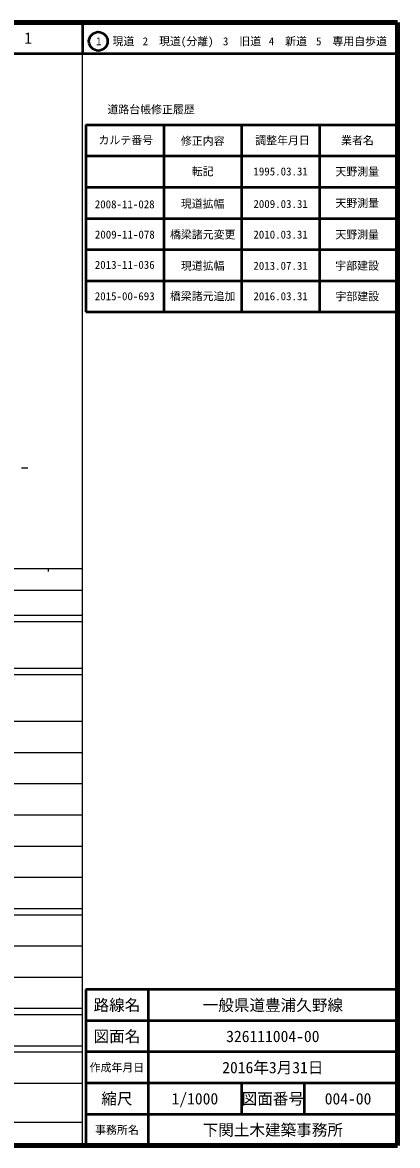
# Model space of a CAD drawing. Units: millimetres, scale not verified. Extents: x 40000 to 680000, y 20000 to 380000.
# Drawn here: x 559702 to 680000, y 20000 to 380000 of the extents above; entities that cross this region are included whole.
import ezdxf
from ezdxf.enums import TextEntityAlignment as Align

# ---------------------------------------------------------------- set-up
doc = ezdxf.new("R2010")
doc.units = ezdxf.units.MM
doc.header["$LTSCALE"] = 1000
for name, color, linetype, lineweight in [('M-BGD', 7, 'Continuous', 25), ('M-TTL', 2, 'Continuous', 140), ('M-TTL-BAND', 7, 'Continuous', 25), ('M-TTL-FRAM', 2, 'Continuous', 50), ('M-TTL-LINE', 7, 'Continuous', 50)]:
    doc.layers.add(name, color=color, linetype=linetype, lineweight=lineweight)
doc.layers.add('M-TTL-TXT', color=7, linetype='Continuous')
doc.styles.add('ＭＳ ゴシック', font='')
doc.styles.get('ＭＳ ゴシック').set_extended_font_data('MS Gothic')

msp = doc.modelspace()

# ---------------------------------------------------------------- linework, layer by layer
at = {"layer": 'M-BGD'}
msp.add_line((559416, 237203), (561416, 237203), dxfattribs=at)
at = {"layer": 'M-TTL'}
for p, q in [((680000, 380000), (40000, 380000)), ((680000, 20000), (680000, 380000)), ((40000, 20000), (680000, 20000))]:
    msp.add_line(p, q, dxfattribs=at)
at = {"layer": 'M-TTL-BAND'}
for p, q in [((579000, 20000), (579000, 370000)), ((40000, 205000), (579000, 205000)), ((568000, 205000), (568000, 204000)), ((68000, 198000), (579000, 198000)), ((40000, 190000), (579000, 190000)), ((40000, 188000), (579000, 188000)), ((40000, 173000), (579000, 173000)), ((40000, 171000), (579000, 171000)), ((40000, 156000), (579000, 156000)), ((46000, 146000), (579000, 146000)), ((52000, 136000), (579000, 136000)), ((46000, 126000), (579000, 126000)), ((52000, 116000), (579000, 116000)), ((46000, 106000), (579000, 106000)), ((40000, 96000), (579000, 96000)), ((40000, 94000), (579000, 94000)), ((49000, 84000), (579000, 84000)), ((40000, 74000), (579000, 74000)), ((40000, 64000), (579000, 64000)), ((40000, 62000), (579000, 62000)), ((40000, 52000), (579000, 52000)), ((40000, 50000), (579000, 50000)), ((40000, 40000), (579000, 40000)), ((68000, 27500), (579000, 27500))]:
    msp.add_line(p, q, dxfattribs=at)
at = {"layer": 'M-TTL-FRAM'}
for p, q in [((580000, 347197), (580000, 287197)), ((580000, 347197), (680000, 347197)), ((580000, 287197), (680000, 287197)), ((680000, 70000), (580000, 70000)), ((580000, 70000), (580000, 20000))]:
    msp.add_line(p, q, dxfattribs=at)
at = {"layer": 'M-TTL-LINE'}
for p, q in [((579000, 380000), (579000, 370000)), ((40000, 370000), (680000, 370000)), ((605000, 347197), (605000, 287197)), ((630000, 347197), (630000, 287197)), ((655000, 347197), (655000, 287197)), ((580000, 337197), (680000, 337197)), ((580000, 327197), (680000, 327197)), ((580000, 317197), (680000, 317197)), ((580000, 307197), (680000, 307197)), ((580000, 297197), (680000, 297197)), ((600000, 70000), (600000, 20000)), ((680000, 60000), (580000, 60000)), ((680000, 50000), (580000, 50000)), ((680000, 40000), (580000, 40000)), ((630000, 40000), (630000, 30000)), ((650000, 40000), (650000, 30000)), ((680000, 30000), (580000, 30000))]:
    msp.add_line(p, q, dxfattribs=at)
msp.add_circle((584031, 373958), 3000, dxfattribs=at)

# ---------------------------------------------------------------- texts
at = {"layer": 'M-TTL-TXT', "style": 'ＭＳ ゴシック'}
for s, height, p in [('1', 3666, (561497, 375000)), ('1\u3000現道', 2566, (589448, 373958)), ('2\u3000現道(分離)', 2566, (609619, 373958)), ('3\u3000旧道', 2566, (630122, 373958)), ('4\u3000新道', 2566, (644824, 373958)), ('5\u3000専用自歩道', 2566, (665229, 373958)), ('道路台帳修正履歴', 2566, (600969, 352113)), ('カルテ番号', 2566, (592840, 342277)), ('修正内容', 2566, (617509, 342023)), ('調整年月日', 2566, (643089, 342197)), ('業者名', 2566, (667135, 342197)), ('転記', 2566, (617500, 332246)), ('1995.03.31', 2566, (642500, 332246)), ('天野測量', 2566, (667077, 332189)), ('2008-11-028', 2566, (592500, 321715)), ('現道拡幅', 2566, (617490, 321909)), ('2009.03.31', 2566, (642499, 321812)), ('天野測量', 2566, (667077, 322064)), ('2009-11-078', 2566, (592531, 312005)), ('橋梁諸元変更', 2566, (617522, 312000)), ('2010.03.31', 2566, (642487, 312000)), ('天野測量', 2566, (667048, 312000)), ('現道拡幅', 2566, (617522, 302000)), ('2013.07.31', 2566, (642487, 302000)), ('宇部建設', 2566, (667048, 302000)), ('2015-00-693', 2566, (592500, 292246)), ('橋梁諸元追加', 2566, (617500, 292246)), ('2016.03.31', 2566, (642500, 292246)), ('宇部建設', 2566, (667077, 292189)), ('路線名', 3666, (590000, 65000)), ('路線名', 3666, (590000, 65000)), ('一般県道豊浦久野線', 3666, (640000, 65000)), ('図面名', 3666, (590000, 55000)), ('図面名', 3666, (590000, 55000)), ('326111004-00', 3666, (640000, 55000)), ('2016年3月31日', 3666, (640000, 45000)), ('作成年月日', 2566, (590000, 45000)), ('作成年月日', 2566, (590000, 45000)), ('縮尺', 3666, (590000, 35000)), ('縮尺', 3666, (590000, 35000)), ('1/1000', 3666, (615000, 35000)), ('図面番号', 3666, (640000, 35000)), ('図面番号', 3666, (640000, 35000)), ('004-00', 3666, (664125, 35000)), ('事務所名', 2566, (590000, 25000)), ('事務所名', 2566, (590000, 25000)), ('下関土木建築事務所', 3666, (640000, 25000))]:
    msp.add_text(s, height=height, dxfattribs=at).set_placement(p, align=Align.MIDDLE_CENTER)
msp.add_text('2013-11-036', height=2566, dxfattribs=at).set_placement((582906, 300255), align=Align.BOTTOM_LEFT)

doc.saveas('drawing.dxf')
